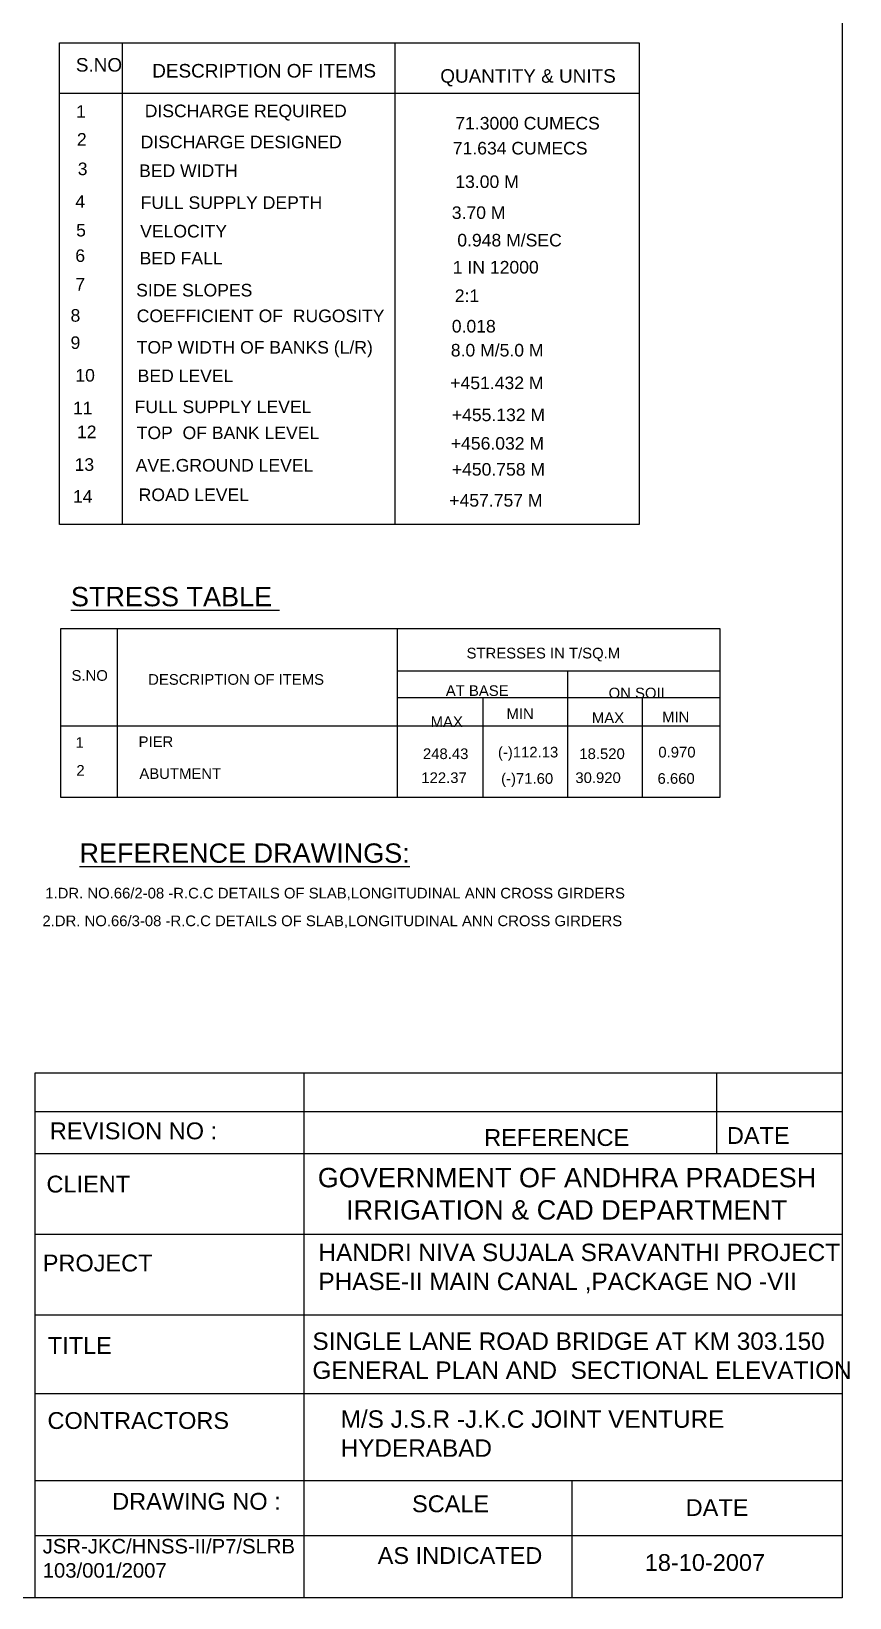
# Model space of a CAD drawing. Header units: millimetres. Extents: x -53240187 to -53218650, y 22121986 to 22135951.
# Drawn here: x -53223120 to -53218889, y 22121986 to 22130082 of the extents above; entities that cross this region are included whole.
import ezdxf

# ---------------------------------------------------------------- set-up
doc = ezdxf.new("R2010")
doc.units = ezdxf.units.MM
doc.header["$MEASUREMENT"] = 0
doc.layers.add('TEXT', color=7, linetype='Continuous')
doc.styles.get("Standard").update_dxf_attribs({"font": 'arial.ttf', "height": 40})

msp = doc.modelspace()

# ---------------------------------------------------------------- linework, layer by layer
at = {"layer": 'TEXT', "color": 0}
for points in [[(-53218928.2, 22121986.3), (-53240187.1, 22121986.3), (-53240187.1, 22135951.1), (-53218928.2, 22135951.1)], [(-53222974.7, 22130022.1), (-53219976.8, 22130022.1), (-53219976.8, 22127532.2), (-53222974.7, 22127532.2)], [(-53222967.2, 22126994.6), (-53219559.9, 22126994.6), (-53219559.9, 22126122.4), (-53222967.2, 22126122.4)], [(-53218928.2, 22121986.3), (-53223100, 22121986.3), (-53223100, 22124698.2), (-53218928.2, 22124698.2)]]:
    msp.add_lwpolyline(points, close=True, dxfattribs=at)
at = {"layer": 'TEXT'}
msp.add_lwpolyline([(-53222650.4, 22130022.1), (-53222650.4, 22127532.2)], dxfattribs=at)
at = {"layer": 'TEXT', "color": 0}
for points in [[(-53221241, 22130022.1), (-53221241, 22127532.2)], [(-53222974.7, 22129762.3), (-53219976.8, 22129762.3)], [(-53222676, 22126994.6), (-53222676, 22126122.4)], [(-53221226.7, 22126122.4), (-53221226.7, 22126994.6)], [(-53221226.7, 22126775.8), (-53219559.9, 22126775.8)], [(-53220348.5, 22126775.8), (-53220348.5, 22126122.4)], [(-53219559.9, 22126637.7), (-53221226.7, 22126637.7)], [(-53220786, 22126637.7), (-53220786, 22126122.4)], [(-53219961.7, 22126637.7), (-53219961.7, 22126122.4)], [(-53222967.2, 22126492.5), (-53219559.9, 22126492.5)], [(-53221710.5, 22124698.2), (-53221710.5, 22121986.3)], [(-53219577, 22124698.2), (-53219577, 22124281.9)], [(-53223100, 22124499.8), (-53218928.2, 22124499.8)], [(-53223100, 22124281.9), (-53218928.2, 22124281.9)], [(-53223100, 22123865.2), (-53218928.2, 22123865.2)], [(-53223100, 22123448.4), (-53218928.2, 22123448.4)], [(-53223100, 22123041.5), (-53218928.2, 22123041.5)], [(-53223100, 22122591.7), (-53218928.2, 22122591.7)], [(-53220325.9, 22122591.7), (-53220325.9, 22121986.3)], [(-53223100, 22122307.4), (-53218928.2, 22122307.4)]]:
    msp.add_lwpolyline(points, dxfattribs=at)

# ---------------------------------------------------------------- texts
for s, height, p in [('S.NO ', 70, (-53222889.5, 22129873.4)), ('DESCRIPTION OF ITEMS ', 70, (-53222494.6, 22129842.8)), ('QUANTITY & UNITS', 70, (-53221005.5, 22129816)), ('1', 65, (-53222888, 22129634.8)), ('DISCHARGE REQUIRED ', 65, (-53222533.3, 22129637.9)), ('71.3000 CUMECS ', 65, (-53220927.9, 22129574.2)), ('2', 65, (-53222883.9, 22129490.7)), ('DISCHARGE DESIGNED ', 65, (-53222554.2, 22129477.2)), ('71.634 CUMECS ', 65, (-53220940.8, 22129445.1)), ('3', 65, (-53222879.7, 22129338.4)), ('BED WIDTH ', 65, (-53222562.5, 22129328.7)), ('13.00 M', 65, (-53220927.9, 22129272)), ('4', 65, (-53222892.1, 22129169.6)), ('FULL SUPPLY DEPTH ', 65, (-53222554.2, 22129163.8)), ('3.70 M ', 65, (-53220946, 22129111.9)), ('5', 65, (-53222888, 22129021.4)), ('VELOCITY ', 65, (-53222556.9, 22129016.1)), ('0.948 M/SEC', 65, (-53220917.5, 22128969.8)), ('6', 65, (-53222892.1, 22128889.7)), ('BED FALL ', 65, (-53222559.5, 22128876.7)), ('1 IN 12000', 65, (-53220940.8, 22128829.8)), ('7', 65, (-53222892.1, 22128741.4)), ('SIDE SLOPES ', 65, (-53222577.6, 22128711.3)), ('2:1', 65, (-53220930.5, 22128682.6)), ('8', 65, (-53222916.8, 22128580.9)), ('COEFFICIENT OF  RUGOSITY ', 65, (-53222574.9, 22128578.6)), ('0.018', 65, (-53220946, 22128525)), ('9', 65, (-53222916.7, 22128440)), ('TOP WIDTH OF BANKS (L/R)', 65, (-53222574.9, 22128415.9)), ('8.0 M/5.0 M', 65, (-53220951.1, 22128401.1)), ('10', 65, (-53222892, 22128271.2)), ('BED LEVEL ', 65, (-53222569.8, 22128268.7)), ('+451.432 M', 65, (-53220953.7, 22128232.2)), ('11', 65, (-53222904.4, 22128102.4)), ('FULL SUPPLY LEVEL ', 65, (-53222585.3, 22128108.5)), ('+455.132 M', 65, (-53220945.9, 22128066.9)), ('12', 65, (-53222883.8, 22127978.9)), ('TOP  OF BANK LEVEL', 65, (-53222574.9, 22127974.2)), ('+456.032 M ', 65, (-53220951.1, 22127919.7)), ('13', 65, (-53222896.1, 22127810.1)), ('AVE.GROUND LEVEL ', 65, (-53222580.1, 22127806.3)), ('+450.758 M', 65, (-53220945.9, 22127785.4)), ('ROAD LEVEL', 65, (-53222564.6, 22127653.9)), ('14', 65, (-53222904.4, 22127645.4)), ('+457.757 M', 65, (-53220958.9, 22127625.2)), ('%%USTRESS TABLE ', 100, (-53222915, 22127110.1)), ('STRESSES IN T/SQ.M', 55, (-53220869.6, 22126840.4)), ('S.NO ', 55, (-53222911.7, 22126725)), ('DESCRIPTION OF ITEMS ', 55, (-53222515.6, 22126704.4)), ('AT BASE ', 55, (-53220976.9, 22126646.6)), ('ON SOIL', 55, (-53220135.3, 22126634.3)), ('MIN ', 55, (-53220663.3, 22126527.1)), ('MAX', 55, (-53221055.3, 22126485.8)), ('MAX ', 55, (-53220221.9, 22126506.4)), ('MIN', 55, (-53219858.9, 22126510.6)), ('1', 55, (-53222891, 22126378.6)), ('PIER ', 55, (-53222565.1, 22126382.8)), ('248.43', 55, (-53221095.2, 22126320.4)), ('(-)112.13', 55, (-53220707.5, 22126328.7)), ('18.520', 55, (-53220286.7, 22126320.4)), ('0.970', 55, (-53219878.3, 22126328.7)), ('2', 55, (-53222886.9, 22126234.3)), ('ABUTMENT ', 55, (-53222561, 22126217.8)), ('122.37', 55, (-53221103.5, 22126196.7)), ('(-)71.60', 55, (-53220691, 22126192.6)), ('30.920', 55, (-53220307.3, 22126196.7)), ('6.660', 55, (-53219882.4, 22126192.6)), ('%%UREFERENCE DRAWINGS:', 100, (-53222870.8, 22125784.5)), ('1.DR. NO.66/2-08 -R.C.C DETAILS OF SLAB,LONGITUDINAL ANN CROSS GIRDERS', 55, (-53223047.6, 22125600)), ('2.DR. NO.66/3-08 -R.C.C DETAILS OF SLAB,LONGITUDINAL ANN CROSS GIRDERS', 55, (-53223062.1, 22125456.8)), ('REVISION NO :', 87.014, (-53223023.8, 22124355.4)), ('REFERENCE ', 87.01, (-53220778.4, 22124321)), ('DATE ', 87.01, (-53219523.8, 22124331.5)), ('CLIENT ', 87.01, (-53223041.2, 22124080.4)), ('PROJECT ', 87.01, (-53223060.4, 22123672.3)), ('TITLE ', 87.01, (-53223034.3, 22123245.9)), ('CONTRACTORS ', 87.014, (-53223036, 22122858.4)), ('DRAWING NO :', 87.014, (-53222701.6, 22122440.7)), ('SCALE', 87.01, (-53221151.5, 22122428.1)), ('DATE ', 87.01, (-53219736.9, 22122408.4)), ('AS INDICATED', 87.014, (-53221329, 22122160.6)), ('18-10-2007', 87.01, (-53219948.3, 22122124.6))]:
    msp.add_text(s, height=height, dxfattribs=at).set_placement(p)
at = {"layer": 'TEXT', "color": 0, "attachment_point": 1}
for s, insert, char_height, width in [('\\pi35.508;GOVERNMENT OF ANDHRA PRADESH \\P\\pi181.59;IRRIGATION & CAD DEPARTMENT ', (-53221674.2, 22124207.3), 100, 2629.27), ('HANDRI NIVA SUJALA SRAVANTHI PROJECT  PHASE-II MAIN CANAL ,PACKAGE NO -VII', (-53221635.2, 22123816), 90, 2925.915), ('SINGLE LANE ROAD BRIDGE AT KM 303.150 GENERAL PLAN AND  SECTIONAL ELEVATION', (-53221666.4, 22123357), 90, 3024.747), ('M/S J.S.R -J.K.C JOINT VENTURE  HYDERABAD', (-53221520.6, 22122954.4), 90, 2178.873), ('JSR-JKC/HNSS-II/P7/SLRB 103/001/2007', (-53223060.6, 22122289.8), 75, 1157.047)]:
    msp.add_mtext(s, dxfattribs=dict(at, insert=insert, char_height=char_height, width=width))

doc.saveas('drawing.dxf')
